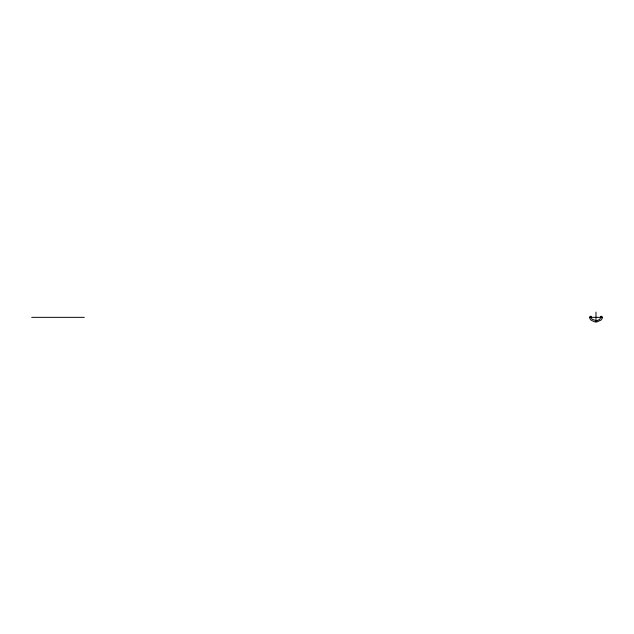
<?xml version="1.0" encoding="UTF-8"?>
<svg xmlns="http://www.w3.org/2000/svg" width="634" height="634" viewBox="0 0 634 634"><rect width="100%" height="100%" fill="white"/><g stroke="black" fill="none" stroke-linecap="round" stroke-linejoin="round"><path stroke-width="0.95" d="M589.977 316.303L591.023 316.303M600.953 316.303L601.999 316.303M589.897 317L590.373 317L590.373 317.705L589.691 317.705L589.882 318.498L590.904 320.051L594.343 321.755A8.662 8.662 0 0 0 597.069 321.842L601.072 320.051L602.094 318.498L602.284 317.705L601.595 317.705L601.595 317L602.078 317M31.7 317.349L84.298 317.349M589.675 317.349L602.3 317.349M595.984 312.087L595.984 321.913M591.189 316.524A3.075 3.075 0 0 0 591.078 317.349L592.069 319.251L595.635 320.495L595.635 321.208L599.598 319.488L600.897 317.349A3.075 3.075 0 0 0 600.786 316.524"/></g></svg>
